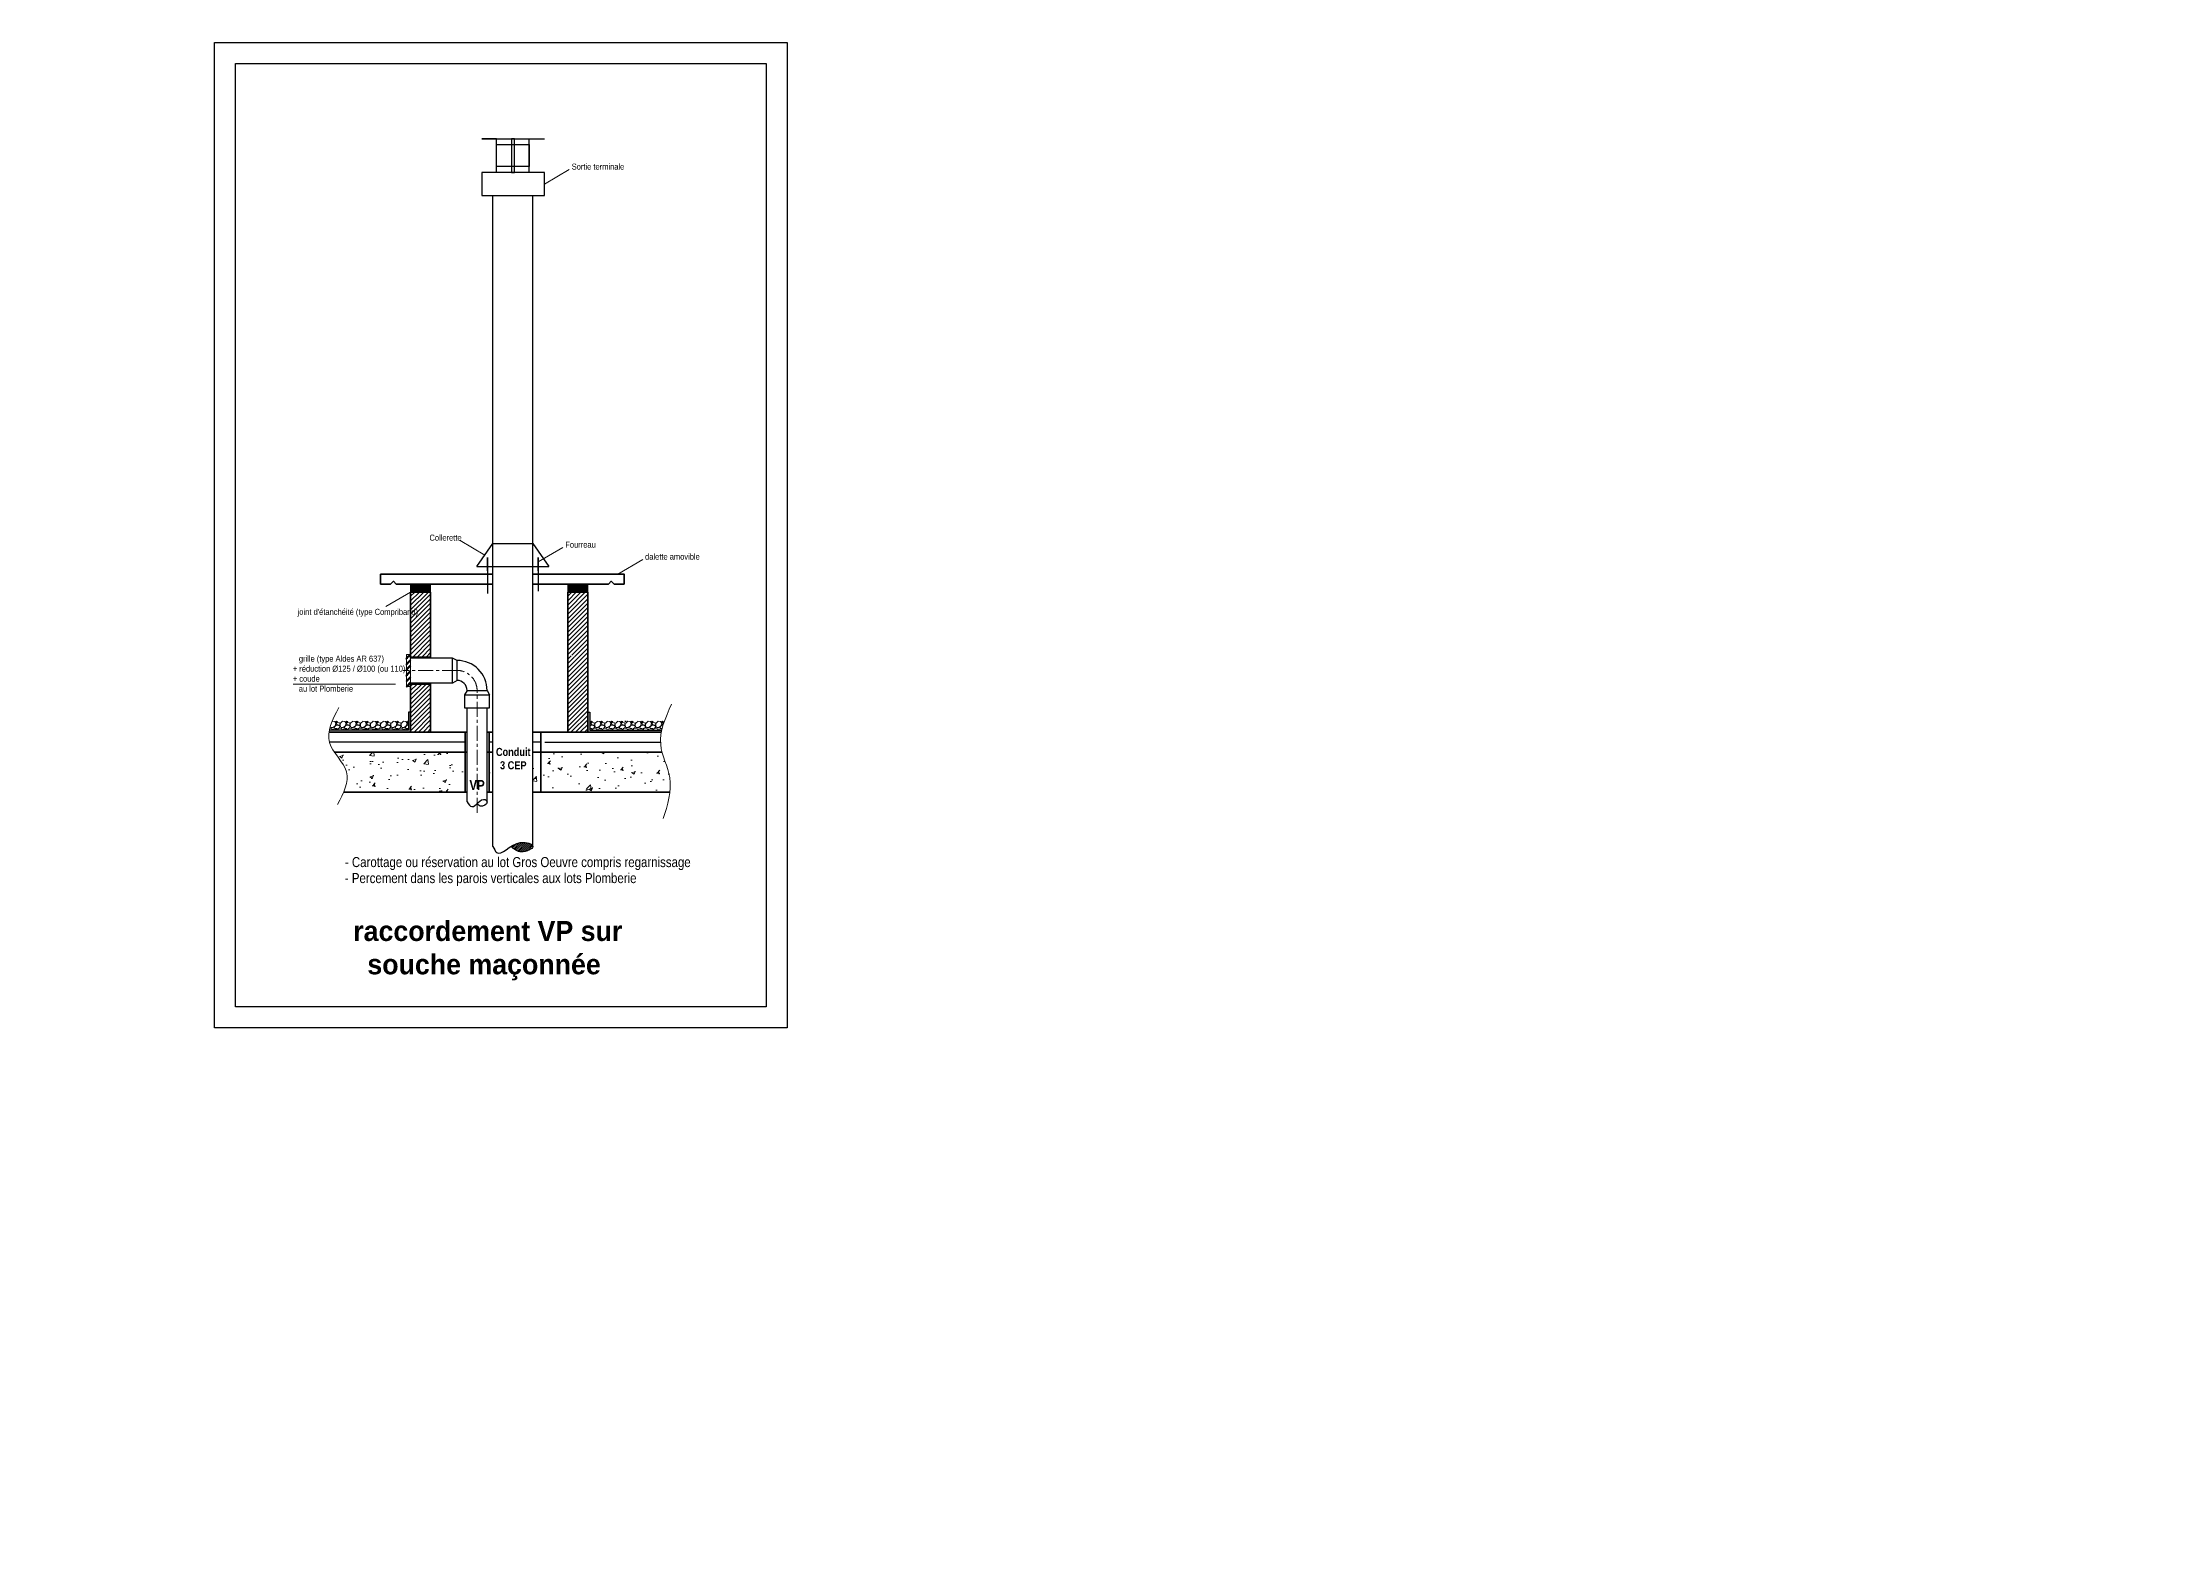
# Model space of a CAD drawing. Header units: millimetres. Extents: x 449410 to 506007, y -379864 to -318775.
# Drawn here: x 495378 to 506007, y -330848 to -323294 of the extents above; entities that cross this region are included whole.
import ezdxf
from ezdxf import colors
from ezdxf.entities.mleader import LeaderData, LeaderLine
from ezdxf.enums import TextEntityAlignment as Align
from ezdxf.math import Vec2, Vec3

# ---------------------------------------------------------------- set-up
doc = ezdxf.new("R2010")
doc.units = ezdxf.units.MM
doc.linetypes.add('AXES_D7', pattern=[4, 2.5, -0.5, 0.5, -0.5])
doc.layers.add('_GAZELEC-RESERVATION', color=1, linetype='Continuous', lineweight=18)
doc.layers.add('prlm-MOD-PB', color=123, linetype='Continuous')
doc.styles.add('ARIAL_NARROW', font='ARIALN.TTF', dxfattribs={"height": 15})
doc.styles.add('prlm-COMIC', font='comic.ttf', dxfattribs={"height": 20})
doc.styles.get("Standard").update_dxf_attribs({"font": 'arial.ttf'})
doc.linetypes.add('ISOLATION', pattern='A,0.00254,-2.54,[134,ltypeshp.shx,S=2.54,R=0,X=-2.54,Y=0],-5.08,[134,ltypeshp.shx,S=2.54,R=180,X=2.54,Y=0],-2.54', length=10.16254)

# ---------------------------------------------------------------- blocks, each defined once
blk = doc.blocks.new('A$C4AA626CF')
at = {"layer": 'prlm-MOD-PB'}
for points in [[(-45.1, 217.8), (-35.1, 217.8), (-35.1, 221.8), (-45.1, 221.8)], [(33.5, 217.8), (43.5, 217.8), (43.5, 221.8), (33.5, 221.8)]]:
    blk.add_hatch(color=0, dxfattribs=at).paths.add_polyline_path(points)
at = {"layer": 'prlm-MOD-PB', "lineweight": 13}
h = blk.add_hatch(dxfattribs=at)
h.set_pattern_fill('ANSI31', color=0, scale=0.5, style=0)
h.set_pattern_definition([(45, (-344.5665, 738.1797), (-1.122532, 1.122532), [])])
h.paths.add_polyline_path([(-45.1, 186.6), (-45.1, 186.6), (-45.1, 185.3), (-35.1, 185.3), (-35.1, 217.8), (-45.1, 217.8)])
h.paths.add_polyline_path([(-45.1, 147.8), (-35.1, 147.8), (-35.1, 171.8), (-45.1, 171.8), (-45.1, 170.6), (-45.1, 170.6)])
h.paths.add_polyline_path([(43.5, 186.5), (38.4, 186.2), (37.3, 184.5), (36.3, 186.2), (33.5, 186.5), (33.5, 148), (43.5, 148)])
h.paths.add_polyline_path([(43.5, 218), (33.5, 218), (33.5, 186.1), (36.3, 185.8), (37.3, 184.5), (38.4, 186.2), (43.5, 186.5)])
at = {"layer": 'prlm-MOD-PB'}
h = blk.add_hatch(color=0, dxfattribs=at)
edge = h.paths.add_edge_path()
edge.add_spline(control_points=[(80.3, 147.8), (80.3, 147.8), (80.4, 148.5), (80.5, 148.8)], knot_values=[13.340226, 13.340226, 13.340226, 13.340226, 14.376006, 14.376006, 14.376006, 14.376006], degree=3, periodic=0)
edge.add_line((80.5, 148.8), (44.5, 148.8))
edge.add_line((44.5, 148.8), (44.5, 157.8))
edge.add_line((44.5, 157.8), (43.5, 157.8))
edge.add_line((43.5, 157.8), (43.5, 147.8))
edge.add_line((43.5, 147.8), (80.3, 147.8))
edge = h.paths.add_edge_path()
edge.add_spline(control_points=[(-85.8, 148.8), (-85.8, 148.5), (-85.9, 148.1), (-86, 147.8)], knot_values=[11.371704, 11.371704, 11.371704, 11.371704, 12.418282, 12.418282, 12.418282, 12.418282], degree=3, periodic=0)
edge.add_line((-86, 147.8), (-45.1, 147.8))
edge.add_line((-45.1, 147.8), (-45.1, 157.8))
edge.add_line((-45.1, 157.8), (-46.1, 157.8))
edge.add_line((-46.1, 157.8), (-46.1, 148.8))
edge.add_line((-46.1, 148.8), (-85.8, 148.8))
at = {"layer": 'prlm-MOD-PB', "lineweight": 13}
h = blk.add_hatch(dxfattribs=at)
h.set_pattern_fill('AR-CONC', color=0, scale=0.1, style=0)
h.set_pattern_definition([(50, (-344.566, 738.18), (18.21847, -1.5939), [1.905, -20.955]), (355, (-344.566, 738.18), (-3.5243, 19.10566), [1.524, -16.764]), (100.451, (-343.048, 738.047), (14.69425, 17.51167), [1.619, -17.809]), (46.1842, (-344.566, 743.26), (27.1079, -4.2042), [2.8575, -31.4325]), (96.6356, (-342.308, 742.91), (23.7404, 24.7426), [2.4285, -26.7135]), (351.184, (-344.566, 743.26), (23.7405, 24.7425), [2.286, -25.146]), (21, (-342.026, 741.99), (15.1615, -10.22655), [1.905, -20.955]), (326, (-342.026, 741.99), (6.1802, 18.4188), [1.524, -16.764]), (71.4514, (-340.763, 741.138), (21.34165, 8.1923), [1.619, -17.809]), (37.5, (-344.5665, 738.18), (0.30886, 8.455504), [0, -16.5608, 0, -17.018, 0, -16.8275]), (7.5, (-344.5665, 738.18), (6.68197, 10.01806), [0, -9.7028, 0, -16.1798, 0, -6.4135]), (327.5, (-350.231, 738.18), (13.55906, -0.572874), [0, -6.35, 0, -19.812, 0, -26.289]), (317.5, (-352.771, 738.18), (14.81292, 2.54265), [0, -8.255, 0, -13.1572, 0, -18.669])])
edge = h.paths.add_edge_path()
edge.add_spline(control_points=[(-83.3, 137.8), (-81, 134.5), (-75.5, 128.4), (-77.2, 121.3), (-78.7, 117.8)], knot_values=[23.53148, 23.53148, 23.53148, 23.53148, 34.975654, 45.642857, 45.642857, 45.642857, 45.642857], degree=3, periodic=0)
edge.add_line((-78.7, 117.8), (-17.9, 117.8))
edge.add_line((-17.9, 117.8), (-17.9, 137.8))
edge.add_line((-17.9, 137.8), (-83.3, 137.8))
edge = h.paths.add_edge_path()
edge.add_spline(control_points=[(84.4, 117.8), (84.7, 120.2), (84.8, 126.9), (81.7, 133.6), (80.6, 137.8)], knot_values=[24.753741, 24.753741, 24.753741, 24.753741, 32.121761, 45.328113, 45.328113, 45.328113, 45.328113], degree=3, periodic=0)
edge.add_line((80.6, 137.8), (19.9, 137.8))
edge.add_line((19.9, 137.8), (19.9, 117.8))
edge.add_line((19.9, 117.8), (84.4, 117.8))
h.paths.add_polyline_path([(16, 137.8), (16, 117.8), (19.9, 117.8), (19.9, 137.8)])
h.paths.add_polyline_path([(-4, 117.8), (-4, 137.8), (-5.9, 137.8), (-5.9, 117.8)])
at = {"layer": 'prlm-MOD-PB', "ltscale": 0.01}
h = blk.add_hatch(dxfattribs=at)
h.set_pattern_fill('ANSI31', color=0, scale=5.6, style=0)
h.set_pattern_definition([(45, (-277.81906, 133.5033), (-0.4949747, 0.4949747), [])])
edge = h.paths.add_edge_path()
edge.add_spline(control_points=[(5.1, 90.6), (6.5, 91.5), (10.6, 93.5), (19.3, 91), (9.7, 86.4), (6.6, 89.3), (5.1, 90.6)], knot_values=[124.614562, 124.614562, 124.614562, 124.614562, 163.262561, 229.002539, 292.21435, 351.438584, 351.438584, 351.438584, 351.438584], degree=3, periodic=0)
at = {"layer": 'prlm-MOD-PB', "color": 0, "lineweight": 13}
for p, q in [((34.2, 429), (21.8, 421.8)), ((-20.4, 243.5), (-8, 236.3)), ((31, 240), (18.6, 232.9)), ((70.9, 234), (58.5, 226.8)), ((-57.5, 210.6), (-45.1, 217.8)), ((-85.4, 149.8), (-84.6, 149.5)), ((-85.3, 150.6), (-85.1, 150.1)), ((-85, 150.1), (-83.9, 150)), ((-84.7, 149.6), (-84.4, 148.9)), ((-84.1, 153.3), (-84.4, 153)), ((-84.4, 148.8), (-84.4, 148.8)), ((-83, 153.1), (-84.2, 153.2)), ((-83.2, 149.4), (-84.1, 149.3)), ((-84, 148.9), (-83.9, 149.3)), ((-83.9, 148.8), (-84, 148.9)), ((-83.9, 150.1), (-82.8, 150.9)), ((-83.4, 150.2), (-82.4, 151.2)), ((-83, 149.6), (-83.4, 150.2)), ((-81.9, 149.5), (-83.2, 149.6)), ((-81.9, 149.5), (-83.2, 149.6)), ((-82.5, 152.2), (-83, 153.1)), ((-82.9, 150.9), (-82.5, 152.2)), ((-81.9, 149.2), (-82.9, 149.4)), ((-82.5, 153), (-82.3, 152.5)), ((-82.1, 153.2), (-82.4, 153.1)), ((-82.4, 151.2), (-81.1, 151.2)), ((-82.3, 152.5), (-81.6, 153)), ((-81.8, 152.6), (-82.3, 152)), ((-82.3, 152), (-81.9, 151.4)), ((-81.6, 153), (-82.2, 153.2)), ((-82.1, 151.5), (-80.8, 151.3)), ((-80.9, 152.4), (-81.9, 152.6)), ((-81.8, 148.9), (-81.9, 149.2)), ((-81.9, 148.9), (-81.9, 148.8)), ((-81.6, 148.9), (-81.5, 148.8)), ((-80.5, 150.1), (-81.5, 149.6)), ((-81.5, 148.8), (-81.2, 149.6)), ((-81.3, 149.6), (-80.5, 149.8)), ((-81.2, 151.2), (-80.5, 150.8)), ((-80.4, 152), (-80.8, 152.4)), ((-80.7, 151.2), (-80.5, 151.6)), ((-80.5, 150.7), (-80.7, 150)), ((-80.4, 152.1), (-80.4, 151.1)), ((-80.4, 151.7), (-80.4, 152)), ((-80.4, 151), (-80, 150.1)), ((-80.4, 149.8), (-79.5, 149.5)), ((-79.1, 153.3), (-80.1, 152.3)), ((-79.9, 150.1), (-78.8, 150)), ((-79.6, 149.6), (-79.3, 148.9)), ((-79.3, 148.8), (-79.3, 148.8)), ((-77.9, 153.1), (-79.2, 153.2)), ((-78.1, 149.4), (-79, 149.3)), ((-78.9, 150.1), (-77.7, 150.9)), ((-78.9, 148.9), (-78.8, 149.3)), ((-78.8, 148.8), (-78.9, 148.9)), ((-78.3, 150.2), (-77.4, 151.2)), ((-77.9, 149.6), (-78.3, 150.2)), ((-76.8, 149.5), (-78.1, 149.6)), ((-76.8, 149.5), (-78.1, 149.6)), ((-77.4, 152.2), (-78, 153.1)), ((-77.8, 150.9), (-77.4, 152.2)), ((-76.8, 149.2), (-77.8, 149.4)), ((-77.5, 153), (-77.3, 152.5)), ((-77.4, 151.2), (-76, 151.2)), ((-77, 153.2), (-77.3, 153.1)), ((-76.7, 152.6), (-77.3, 152)), ((-77.3, 152), (-76.9, 151.4)), ((-77.2, 152.5), (-76.5, 153)), ((-76.5, 153), (-77.1, 153.2)), ((-77, 151.5), (-75.7, 151.3)), ((-76.8, 148.9), (-76.9, 148.8)), ((-75.8, 152.4), (-76.8, 152.6)), ((-76.8, 148.9), (-76.8, 149.2)), ((-76.5, 148.8), (-76.2, 149.6)), ((-76.5, 148.9), (-76.4, 148.8)), ((-75.4, 150.1), (-76.4, 149.6)), ((-76.2, 149.6), (-75.4, 149.8)), ((-76.1, 151.2), (-75.4, 150.8)), ((-75.3, 152), (-75.7, 152.4)), ((-75.6, 151.2), (-75.4, 151.6)), ((-75.4, 150.7), (-75.6, 150)), ((-75.3, 152.1), (-75.3, 151.1)), ((-75.3, 151.7), (-75.3, 152)), ((-75.3, 151), (-74.9, 150.1)), ((-75.3, 149.8), (-74.5, 149.5)), ((-74, 153.3), (-75.1, 152.3)), ((-74.8, 150.1), (-73.8, 150)), ((-74.5, 149.6), (-74.2, 148.9)), ((-74.3, 148.8), (-74.2, 148.8)), ((-72.9, 153.1), (-74.1, 153.2)), ((-73, 149.4), (-74, 149.3)), ((-73.9, 148.9), (-73.7, 149.3)), ((-73.8, 150.1), (-72.7, 150.9)), ((-73.8, 148.8), (-73.8, 148.9)), ((-73.2, 150.2), (-72.3, 151.2)), ((-72.8, 149.6), (-73.2, 150.2)), ((-71.7, 149.5), (-73, 149.6)), ((-71.7, 149.5), (-73, 149.6)), ((-72.3, 152.2), (-72.9, 153.1)), ((-72.7, 150.9), (-72.3, 152.2)), ((-71.7, 149.2), (-72.7, 149.4)), ((-72.4, 153), (-72.2, 152.5)), ((-71.9, 153.2), (-72.3, 153.1)), ((-72.3, 151.2), (-71, 151.2)), ((-72.2, 152.5), (-71.4, 153)), ((-71.7, 152.6), (-72.2, 152)), ((-72.2, 152), (-71.8, 151.4)), ((-71.4, 153), (-72, 153.2)), ((-71.9, 151.5), (-70.6, 151.3)), ((-70.7, 152.4), (-71.8, 152.6)), ((-71.7, 148.9), (-71.8, 148.8)), ((-71.7, 148.9), (-71.7, 149.2)), ((-70.3, 150.1), (-71.4, 149.6)), ((-71.4, 148.8), (-71.1, 149.6)), ((-71.4, 148.9), (-71.4, 148.8)), ((-71.2, 149.6), (-70.3, 149.8)), ((-71, 151.2), (-70.3, 150.8)), ((-70.2, 152), (-70.6, 152.4)), ((-70.6, 151.2), (-70.3, 151.6)), ((-70.3, 150.7), (-70.5, 150)), ((-70.2, 152.1), (-70.2, 151.1)), ((-70.2, 151.7), (-70.2, 152)), ((-70.2, 151), (-69.8, 150.1)), ((-70.2, 149.8), (-69.4, 149.5)), ((-68.9, 153.3), (-70, 152.3)), ((-69.8, 150.1), (-68.7, 150)), ((-69.4, 149.6), (-69.1, 148.9)), ((-69.2, 148.8), (-69.2, 148.8)), ((-67.8, 153.1), (-69, 153.2)), ((-67.9, 149.4), (-68.9, 149.3)), ((-68.8, 148.9), (-68.6, 149.3)), ((-68.7, 148.8), (-68.8, 148.9)), ((-68.7, 150.1), (-67.6, 150.9)), ((-68.1, 150.2), (-67.2, 151.2)), ((-67.8, 149.6), (-68.1, 150.2)), ((-66.7, 149.5), (-67.9, 149.6)), ((-66.7, 149.5), (-67.9, 149.6)), ((-67.3, 152.2), (-67.8, 153.1)), ((-67.6, 150.9), (-67.2, 152.2)), ((-66.6, 149.2), (-67.6, 149.4)), ((-67.3, 153), (-67.1, 152.5)), ((-66.8, 153.2), (-67.2, 153.1)), ((-67.2, 151.2), (-65.9, 151.2)), ((-67.1, 152.5), (-66.3, 153)), ((-66.6, 152.6), (-67.1, 152)), ((-67.1, 152), (-66.7, 151.4)), ((-66.3, 153), (-66.9, 153.2)), ((-66.8, 151.5), (-65.6, 151.3)), ((-65.7, 152.4), (-66.7, 152.6)), ((-66.6, 148.9), (-66.7, 148.8)), ((-66.6, 148.9), (-66.6, 149.2)), ((-65.2, 150.1), (-66.3, 149.6)), ((-66.3, 148.8), (-66, 149.6)), ((-66.3, 148.9), (-66.3, 148.8)), ((-66.1, 149.6), (-65.3, 149.8)), ((-65.9, 151.2), (-65.3, 150.8)), ((-65.1, 152), (-65.5, 152.4)), ((-65.5, 151.2), (-65.2, 151.6)), ((-65.2, 150.7), (-65.4, 150)), ((-65.1, 152.1), (-65.2, 151.1)), ((-65.2, 151.7), (-65.2, 152)), ((-65.2, 151), (-64.8, 150.1)), ((-65.1, 149.8), (-64.3, 149.5)), ((-63.8, 153.3), (-64.9, 152.3)), ((-64.7, 150.1), (-63.6, 150)), ((-64.4, 149.6), (-64, 148.9)), ((-64.1, 148.8), (-64.1, 148.8)), ((-62.7, 153.1), (-63.9, 153.2)), ((-62.8, 149.4), (-63.8, 149.3)), ((-63.7, 148.9), (-63.6, 149.3)), ((-63.6, 148.8), (-63.7, 148.9)), ((-63.6, 150.1), (-62.5, 150.9)), ((-63, 150.2), (-62.1, 151.2)), ((-62.7, 149.6), (-63, 150.2)), ((-61.6, 149.5), (-62.9, 149.6)), ((-61.6, 149.5), (-62.9, 149.6)), ((-62.2, 152.2), (-62.7, 153.1)), ((-62.6, 150.9), (-62.2, 152.2)), ((-61.6, 149.2), (-62.6, 149.4)), ((-62.2, 153), (-62, 152.5)), ((-61.8, 153.2), (-62.1, 153.1)), ((-62.1, 151.2), (-60.8, 151.2)), ((-62, 152.5), (-61.2, 153)), ((-61.5, 152.6), (-62, 152)), ((-62, 152), (-61.6, 151.4)), ((-61.3, 153), (-61.9, 153.2)), ((-61.8, 151.5), (-60.5, 151.3)), ((-60.6, 152.4), (-61.6, 152.6)), ((-61.5, 148.9), (-61.6, 149.2)), ((-61.5, 148.9), (-61.6, 148.8)), ((-61.3, 148.9), (-61.2, 148.8)), ((-60.1, 150.1), (-61.2, 149.6)), ((-61.2, 148.8), (-60.9, 149.6)), ((-61, 149.6), (-60.2, 149.8)), ((-60.8, 151.2), (-60.2, 150.8)), ((-60, 152), (-60.4, 152.4)), ((-60.4, 151.2), (-60.1, 151.6)), ((-60.1, 150.7), (-60.3, 150)), ((-60, 152.1), (-60.1, 151.1)), ((-60.1, 151.7), (-60.1, 152)), ((-60.1, 151), (-59.7, 150.1)), ((-60, 149.8), (-59.2, 149.5)), ((-58.7, 153.3), (-59.8, 152.3)), ((-59.6, 150.1), (-58.5, 150)), ((-59.3, 149.6), (-59, 148.9)), ((-59, 148.8), (-59, 148.8)), ((-57.6, 153.1), (-58.8, 153.2)), ((-57.8, 149.4), (-58.7, 149.3)), ((-58.6, 148.9), (-58.5, 149.3)), ((-58.5, 148.8), (-58.6, 148.9)), ((-58.5, 150.1), (-57.4, 150.9)), ((-58, 150.2), (-57, 151.2)), ((-57.6, 149.6), (-58, 150.2)), ((-56.5, 149.5), (-57.8, 149.6)), ((-56.5, 149.5), (-57.8, 149.6)), ((-57.1, 152.2), (-57.6, 153.1)), ((-57.5, 150.9), (-57.1, 152.2)), ((-56.5, 149.2), (-57.5, 149.4)), ((-57.1, 153), (-56.9, 152.5)), ((-56.7, 153.2), (-57, 153.1)), ((-57, 151.2), (-55.7, 151.2)), ((-56.9, 152.5), (-56.2, 153)), ((-56.4, 152.6), (-56.9, 152)), ((-56.9, 152), (-56.5, 151.4)), ((-56.2, 153), (-56.8, 153.2)), ((-56.7, 151.5), (-55.4, 151.3)), ((-55.5, 152.4), (-56.5, 152.6)), ((-56.4, 148.9), (-56.5, 149.2)), ((-56.5, 148.9), (-56.5, 148.8)), ((-56.2, 148.9), (-56.1, 148.8)), ((-55, 150.1), (-56.1, 149.6)), ((-56.1, 148.8), (-55.8, 149.6)), ((-55.9, 149.6), (-55.1, 149.8)), ((-55.8, 151.2), (-55.1, 150.8)), ((-55, 152), (-55.4, 152.4)), ((-55.3, 151.2), (-55.1, 151.6)), ((-55.1, 150.7), (-55.3, 150)), ((-55, 152.1), (-55, 151.1)), ((-55, 151.7), (-55, 152)), ((-55, 151), (-54.6, 150.1)), ((-55, 149.8), (-54.1, 149.5)), ((-53.7, 153.3), (-54.7, 152.3)), ((-54.5, 150.1), (-53.4, 150)), ((-54.2, 149.6), (-53.9, 148.9)), ((-53.9, 148.8), (-53.9, 148.8)), ((-52.5, 153.1), (-53.8, 153.2)), ((-52.7, 149.4), (-53.6, 149.3)), ((-53.5, 150.1), (-52.3, 150.9)), ((-53.5, 148.9), (-53.4, 149.3)), ((-53.4, 148.8), (-53.5, 148.9)), ((-52.9, 150.2), (-52, 151.2)), ((-52.5, 149.6), (-52.9, 150.2)), ((-51.4, 149.5), (-52.7, 149.6)), ((-51.4, 149.5), (-52.7, 149.6)), ((-52, 152.2), (-52.6, 153.1)), ((-52.4, 150.9), (-52, 152.2)), ((-51.4, 149.2), (-52.4, 149.4)), ((-52.1, 153), (-51.9, 152.5)), ((-52, 151.2), (-50.6, 151.2)), ((-51.6, 153.2), (-51.9, 153.1)), ((-51.3, 152.6), (-51.9, 152)), ((-51.9, 152), (-51.5, 151.4)), ((-51.8, 152.5), (-51.1, 153)), ((-51.1, 153), (-51.7, 153.2)), ((-51.6, 151.5), (-50.3, 151.3)), ((-51.4, 148.9), (-51.5, 148.8)), ((-50.4, 152.4), (-51.4, 152.6)), ((-51.4, 148.9), (-51.4, 149.2)), ((-51.1, 148.8), (-50.8, 149.6)), ((-51.1, 148.9), (-51, 148.8)), ((-50, 150.1), (-51, 149.6)), ((-50.8, 149.6), (-50, 149.8)), ((-50.7, 151.2), (-50, 150.8)), ((-49.9, 152), (-50.3, 152.4)), ((-50.2, 151.2), (-50, 151.6)), ((-50, 150.7), (-50.2, 150)), ((-49.9, 152.1), (-49.9, 151.1)), ((-49.9, 151.7), (-49.9, 152)), ((-49.9, 151), (-49.5, 150.1)), ((-49.9, 149.8), (-49.1, 149.5)), ((-48.6, 153.3), (-49.7, 152.3)), ((-49.4, 150.1), (-48.4, 150)), ((-49.1, 149.6), (-48.8, 148.9)), ((-48.9, 148.8), (-48.8, 148.8)), ((-47.5, 153.1), (-48.7, 153.2)), ((-47.6, 149.4), (-48.6, 149.3)), ((-48.5, 148.9), (-48.3, 149.3)), ((-48.4, 150.1), (-47.3, 150.9)), ((-48.4, 148.8), (-48.4, 148.9)), ((-47.8, 150.2), (-46.9, 151.2)), ((-47.4, 149.6), (-47.8, 150.2)), ((-46.3, 149.5), (-47.6, 149.6)), ((-46.3, 149.5), (-47.6, 149.6)), ((-46.9, 152.2), (-47.5, 153.1)), ((-47.3, 150.9), (-46.9, 152.2)), ((-46.3, 149.2), (-47.3, 149.4)), ((-47, 153), (-46.8, 152.5)), ((-46.5, 153.2), (-46.9, 153.1)), ((-46.9, 151.2), (-46.1, 151.2)), ((-46.8, 152.5), (-46.1, 152.9)), ((-46.3, 152.6), (-46.8, 152)), ((-46.8, 152), (-46.4, 151.4)), ((-46.1, 153), (-46.6, 153.2)), ((-46.5, 151.5), (-46.1, 151.4)), ((-46.1, 152.5), (-46.4, 152.6)), ((-46.3, 148.9), (-46.4, 148.8)), ((-46.3, 148.9), (-46.3, 149.2)), ((44.8, 152.2), (44.5, 152.7)), ((44.5, 151.1), (44.9, 152.2)), ((44.5, 150.7), (44.9, 151.2)), ((44.5, 150.9), (44.5, 150.9)), ((45.4, 149.5), (44.5, 149.5)), ((45.4, 149.5), (44.5, 149.5)), ((45.4, 149.2), (44.5, 149.4)), ((44.8, 153), (45, 152.5)), ((45.3, 153.2), (44.9, 153.1)), ((44.9, 151.2), (46.2, 151.2)), ((45, 152.5), (45.8, 153)), ((45.5, 152.6), (45, 152)), ((45, 152), (45.4, 151.4)), ((45.7, 153), (45.1, 153.2)), ((45.2, 151.5), (46.5, 151.3)), ((46.4, 152.4), (45.4, 152.6)), ((45.5, 148.9), (45.4, 149.2)), ((45.4, 148.8), (45.4, 148.8)), ((45.7, 148.9), (45.8, 148.8)), ((46.9, 150.1), (45.8, 149.6)), ((45.8, 148.8), (46.1, 149.5)), ((46, 149.6), (46.8, 149.8)), ((46.2, 151.2), (46.8, 150.7)), ((46.9, 152), (46.5, 152.4)), ((46.6, 151.2), (46.8, 151.6)), ((46.9, 150.7), (46.7, 150)), ((47, 152.2), (46.9, 151.1)), ((46.9, 151.7), (46.9, 152)), ((46.9, 151.1), (47.3, 150.1)), ((47, 149.8), (47.8, 149.5)), ((48.3, 153.3), (47.2, 152.3)), ((47.4, 150.1), (48.5, 150)), ((47.7, 149.5), (48, 148.9)), ((49.4, 153.1), (48.2, 153.2)), ((49.2, 149.4), (48.3, 149.3)), ((48.4, 148.9), (48.5, 149.3)), ((48.5, 148.8), (48.4, 148.9)), ((48.5, 150.1), (49.6, 150.9)), ((49, 150.2), (50, 151.2)), ((49.4, 149.6), (49, 150.2)), ((50.5, 149.5), (49.2, 149.6)), ((50.5, 149.5), (49.2, 149.6)), ((49.9, 152.2), (49.4, 153.1)), ((49.5, 150.9), (49.9, 152.2)), ((50.5, 149.2), (49.5, 149.4)), ((49.9, 153), (50.1, 152.5)), ((50.3, 153.2), (50, 153.1)), ((50, 151.2), (51.3, 151.2)), ((50.1, 152.5), (50.8, 153)), ((50.6, 152.6), (50.1, 152)), ((50.1, 152), (50.5, 151.4)), ((50.8, 153), (50.2, 153.2)), ((50.3, 151.5), (51.6, 151.3)), ((51.5, 152.4), (50.5, 152.6)), ((50.6, 148.9), (50.5, 149.2)), ((50.5, 148.8), (50.5, 148.8)), ((50.8, 148.8), (51.2, 149.5)), ((50.8, 148.9), (50.9, 148.8)), ((52, 150.1), (50.9, 149.6)), ((51.1, 149.6), (51.9, 149.8)), ((51.3, 151.2), (51.9, 150.7)), ((52, 152), (51.6, 152.4)), ((51.7, 151.2), (51.9, 151.6)), ((51.9, 150.7), (51.7, 150)), ((52, 152.2), (52, 151.1)), ((52, 151.7), (52, 152)), ((52, 151.1), (52.4, 150.1)), ((52, 149.8), (52.8, 149.5)), ((53.3, 153.3), (52.3, 152.3)), ((52.5, 150.1), (53.6, 150)), ((52.8, 149.5), (53.1, 148.9)), ((54.5, 153.1), (53.2, 153.2)), ((54.3, 149.4), (53.4, 149.3)), ((53.5, 150.1), (54.7, 150.9)), ((53.5, 148.9), (53.6, 149.3)), ((53.6, 148.8), (53.5, 148.9)), ((54.1, 150.2), (55, 151.2)), ((54.5, 149.6), (54.1, 150.2)), ((55.6, 149.5), (54.3, 149.6)), ((55.6, 149.5), (54.3, 149.6)), ((55, 152.2), (54.4, 153.1)), ((54.6, 150.9), (55, 152.2)), ((55.6, 149.2), (54.6, 149.4)), ((54.9, 153), (55.1, 152.5)), ((55, 151.2), (56.4, 151.2)), ((55.4, 153.2), (55.1, 153.1)), ((55.7, 152.6), (55.1, 152)), ((55.1, 152), (55.6, 151.4)), ((55.2, 152.5), (55.9, 153)), ((55.9, 153), (55.3, 153.2)), ((55.4, 151.5), (56.7, 151.3)), ((55.6, 148.8), (55.5, 148.8)), ((56.6, 152.4), (55.6, 152.6)), ((55.6, 148.9), (55.6, 149.2)), ((55.9, 148.8), (56.2, 149.5)), ((55.9, 148.9), (56, 148.8)), ((57.1, 150.1), (56, 149.6)), ((56.2, 149.6), (57, 149.8)), ((56.3, 151.2), (57, 150.7)), ((57.1, 152), (56.7, 152.4)), ((56.8, 151.2), (57, 151.6)), ((57, 150.7), (56.8, 150)), ((57.1, 152.2), (57.1, 151.1)), ((57.1, 151.7), (57.1, 152)), ((57.1, 151.1), (57.5, 150.1)), ((57.1, 149.8), (57.9, 149.5)), ((58.4, 153.3), (57.4, 152.3)), ((57.6, 150.1), (58.6, 150)), ((57.9, 149.5), (58.2, 148.9)), ((59.5, 153.1), (58.3, 153.2)), ((59.4, 149.4), (58.4, 149.3)), ((58.5, 148.9), (58.7, 149.3)), ((58.6, 150.1), (59.7, 150.9)), ((58.6, 148.8), (58.6, 148.9)), ((59.2, 150.2), (60.1, 151.2)), ((59.6, 149.6), (59.2, 150.2)), ((60.7, 149.5), (59.4, 149.6)), ((60.7, 149.5), (59.4, 149.6)), ((60.1, 152.2), (59.5, 153.1)), ((59.7, 150.9), (60.1, 152.2)), ((60.7, 149.2), (59.7, 149.4)), ((60, 153), (60.2, 152.5)), ((60.5, 153.2), (60.1, 153.1)), ((60.1, 151.2), (61.4, 151.2)), ((60.2, 152.5), (61, 153)), ((60.7, 152.6), (60.2, 152)), ((60.2, 152), (60.6, 151.4)), ((61, 153), (60.4, 153.2)), ((60.5, 151.5), (61.8, 151.3)), ((61.7, 152.4), (60.6, 152.6)), ((60.7, 148.8), (60.6, 148.8)), ((60.7, 148.9), (60.7, 149.2)), ((61, 148.8), (61.3, 149.5)), ((61, 148.9), (61, 148.8)), ((62.1, 150.1), (61.1, 149.6)), ((61.2, 149.6), (62.1, 149.8)), ((61.4, 151.2), (62.1, 150.7)), ((62.2, 152), (61.8, 152.4)), ((61.8, 151.2), (62.1, 151.6)), ((62.1, 150.7), (61.9, 150)), ((62.1, 151.1), (62.5, 150.1)), ((62.2, 152.2), (62.2, 151.1)), ((62.2, 151.7), (62.2, 152)), ((62.2, 149.8), (63, 149.5)), ((63.5, 153.3), (62.5, 152.3)), ((62.6, 150.1), (63.7, 150)), ((63, 149.5), (63.3, 148.9)), ((64.6, 153.1), (63.4, 153.2)), ((64.5, 149.4), (63.5, 149.3)), ((63.6, 148.9), (63.8, 149.3)), ((63.7, 148.8), (63.6, 148.9)), ((63.7, 150.1), (64.8, 150.9)), ((64.3, 150.2), (65.2, 151.2)), ((64.6, 149.6), (64.3, 150.2)), ((65.7, 149.5), (64.5, 149.6)), ((65.7, 149.5), (64.5, 149.6)), ((65.2, 152.2), (64.6, 153.1)), ((65.8, 149.2), (64.7, 149.4)), ((64.8, 150.9), (65.2, 152.2)), ((65.1, 153), (65.3, 152.5)), ((65.6, 153.2), (65.2, 153.1)), ((65.2, 151.2), (66.5, 151.2)), ((65.3, 152.5), (66.1, 153)), ((65.8, 152.6), (65.3, 152)), ((65.3, 152), (65.7, 151.4)), ((66.1, 153), (65.5, 153.2)), ((65.6, 151.5), (66.8, 151.3)), ((66.7, 152.4), (65.7, 152.6)), ((65.8, 148.8), (65.7, 148.8)), ((65.8, 148.9), (65.8, 149.2)), ((67.2, 150.1), (66.1, 149.6)), ((66.1, 148.8), (66.4, 149.5)), ((66.1, 148.9), (66.1, 148.8)), ((66.3, 149.6), (67.1, 149.8)), ((66.5, 151.2), (67.2, 150.7)), ((67.3, 152), (66.9, 152.4)), ((66.9, 151.2), (67.2, 151.6)), ((67.2, 150.7), (67, 150)), ((67.3, 152.2), (67.2, 151.1)), ((67.2, 151.7), (67.2, 152)), ((67.2, 151.1), (67.6, 150.1)), ((67.3, 149.8), (68.1, 149.5)), ((68.6, 153.3), (67.5, 152.3)), ((67.7, 150.1), (68.8, 150)), ((68.1, 149.5), (68.4, 148.9)), ((69.7, 153.1), (68.5, 153.2)), ((69.6, 149.4), (68.6, 149.3)), ((68.7, 148.9), (68.8, 149.3)), ((68.8, 148.8), (68.7, 148.9)), ((68.8, 150.1), (69.9, 150.9)), ((69.4, 150.2), (70.3, 151.2)), ((69.7, 149.6), (69.4, 150.2)), ((70.8, 149.5), (69.6, 149.6)), ((70.8, 149.5), (69.6, 149.6)), ((70.2, 152.2), (69.7, 153.1)), ((69.8, 150.9), (70.3, 152.2)), ((70.8, 149.2), (69.8, 149.4)), ((70.2, 153), (70.4, 152.5)), ((70.7, 153.2), (70.3, 153.1)), ((70.3, 151.2), (71.6, 151.2)), ((70.4, 152.5), (71.2, 153)), ((70.9, 152.6), (70.4, 152)), ((70.4, 152), (70.8, 151.4)), ((71.1, 153), (70.5, 153.2)), ((70.7, 151.5), (71.9, 151.3)), ((71.8, 152.4), (70.8, 152.6)), ((70.9, 148.9), (70.8, 149.2)), ((70.8, 148.8), (70.8, 148.8)), ((71.1, 148.9), (71.2, 148.8)), ((72.3, 150.1), (71.2, 149.6)), ((71.2, 148.8), (71.5, 149.5)), ((71.4, 149.6), (72.2, 149.8)), ((71.6, 151.2), (72.2, 150.7)), ((72.3, 152), (71.9, 152.4)), ((72, 151.2), (72.2, 151.6)), ((72.3, 150.7), (72.1, 150)), ((72.4, 152.2), (72.3, 151.1)), ((72.3, 151.7), (72.3, 152)), ((72.3, 151.1), (72.7, 150.1)), ((72.4, 149.8), (73.2, 149.5)), ((73.7, 153.3), (72.6, 152.3)), ((72.8, 150.1), (73.9, 150)), ((73.1, 149.5), (73.4, 148.9)), ((74.8, 153.1), (73.6, 153.2)), ((74.6, 149.4), (73.7, 149.3)), ((73.8, 148.9), (73.9, 149.3)), ((73.9, 148.8), (73.8, 148.9)), ((73.9, 150.1), (75, 150.9)), ((74.4, 150.2), (75.4, 151.2)), ((74.8, 149.6), (74.4, 150.2)), ((75.9, 149.5), (74.6, 149.6)), ((75.9, 149.5), (74.6, 149.6)), ((75.3, 152.2), (74.8, 153.1)), ((74.9, 150.9), (75.3, 152.2)), ((75.9, 149.2), (74.9, 149.4)), ((75.3, 153), (75.5, 152.5)), ((75.7, 153.2), (75.4, 153.1)), ((75.4, 151.2), (76.7, 151.2)), ((75.5, 152.5), (76.2, 153)), ((76, 152.6), (75.5, 152)), ((75.5, 152), (75.9, 151.4)), ((76.2, 153), (75.6, 153.2)), ((75.7, 151.5), (77, 151.3)), ((76.9, 152.4), (75.9, 152.6)), ((76, 148.9), (75.9, 149.2)), ((75.9, 148.8), (75.9, 148.8)), ((76.2, 148.8), (76.6, 149.5)), ((76.2, 148.9), (76.3, 148.8)), ((77.4, 150.1), (76.3, 149.6)), ((76.5, 149.6), (77.3, 149.8)), ((76.7, 151.2), (77.3, 150.7)), ((77.4, 152), (77, 152.4)), ((77.1, 151.2), (77.3, 151.6)), ((77.3, 150.7), (77.1, 150)), ((77.4, 152.2), (77.4, 151.1)), ((77.4, 151.7), (77.4, 152)), ((77.4, 151.1), (77.8, 150.1)), ((77.4, 149.8), (78.2, 149.5)), ((78.7, 153.3), (77.7, 152.3)), ((77.9, 150.1), (79, 150)), ((78.2, 149.5), (78.5, 148.9)), ((79.9, 153.1), (78.6, 153.2)), ((79.7, 149.4), (78.8, 149.3)), ((78.9, 150.1), (80.1, 150.9)), ((78.9, 148.9), (79, 149.3)), ((79, 148.8), (78.9, 148.9)), ((79.5, 150.2), (80.4, 151.2)), ((79.9, 149.6), (79.5, 150.2)), ((80.6, 149.5), (79.7, 149.6)), ((80.6, 149.5), (79.7, 149.6)), ((80.4, 152.2), (79.8, 153.1)), ((80, 150.9), (80.4, 152.2)), ((80.6, 149.3), (80, 149.4)), ((80.3, 153), (80.5, 152.5)), ((80.4, 151.2), (81.1, 151.2)), ((80.8, 153.2), (80.5, 153.1)), ((81.1, 152.6), (80.5, 152)), ((80.5, 152), (81, 151.4)), ((80.6, 152.5), (81.3, 153)), ((81.3, 153), (80.7, 153.2)), ((80.8, 151.5), (81.2, 151.4)), ((81.5, 152.5), (81, 152.6)), ((48, 148.8), (48, 148.8)), ((53.1, 148.8), (53.1, 148.8)), ((58.1, 148.8), (58.1, 148.8))]:
    blk.add_line(p, q, dxfattribs=at)
at = {"layer": 'prlm-MOD-PB', "color": 0, "lineweight": 35}
for p, q in [((-45.1, 184.8), (-45.1, 217.8)), ((-35.1, 184.8), (-35.1, 217.8)), ((33.5, 186.7), (33.5, 217.8)), ((43.5, 186.7), (43.5, 217.8)), ((-45.1, 185.3), (-35.1, 185.3)), ((33.5, 147.8), (33.5, 186.7)), ((43.5, 147.8), (43.5, 186.7)), ((-45.1, 147.8), (-45.1, 172.3)), ((-45.1, 171.8), (-35.1, 171.8)), ((-35.1, 147.8), (-35.1, 172.3)), ((-86, 147.8), (-16.9, 147.8)), ((-17.9, 147.8), (-17.9, 117.8)), ((-6.9, 147.8), (-4, 147.8)), ((-5.9, 147.8), (-5.9, 117.8)), ((16, 147.8), (20.9, 147.8)), ((19.9, 147.8), (19.9, 117.8)), ((20.9, 147.8), (80.3, 147.8)), ((-83.3, 137.8), (-16.9, 137.8)), ((-6.9, 137.8), (-4, 137.8)), ((16, 137.8), (20.9, 137.8)), ((20.9, 137.8), (80.6, 137.8)), ((-78.7, 117.8), (-16.9, 117.8)), ((-6.9, 117.8), (-4, 117.8)), ((16, 117.8), (20.9, 117.8)), ((20.9, 117.8), (84.4, 117.8))]:
    blk.add_line(p, q, dxfattribs=at)
at = {"layer": 'prlm-MOD-PB', "color": 0, "lineweight": 50}
for p, q in [((-45.2, 186.6), (-47.1, 184.7)), ((-47.1, 184.7), (-47, 184.3)), ((-45.1, 183.8), (-47.1, 181.8)), ((-47.1, 181.8), (-47, 181.4)), ((-45.1, 181), (-47.1, 179)), ((-47.1, 179), (-47, 178.6)), ((-45.1, 178.2), (-47.1, 176.2)), ((-47.1, 176.2), (-47, 175.8)), ((-45.1, 175.3), (-47.1, 173.3)), ((-47.1, 173.3), (-47, 173)), ((-45.1, 172.5), (-47, 170.6)), ((-47, 170.6), (-46.9, 170.2))]:
    blk.add_line(p, q, dxfattribs=at)
at = {"layer": 'prlm-MOD-PB', "color": 0}
for p, q in [((-21.9, 183.6), (-24.1, 184.8)), ((-24.1, 172.3), (-24.1, 184.8)), ((-21.9, 173.6), (-21.9, 183.6)), ((-21.9, 173.6), (-24.1, 172.3)), ((-16.9, 168.6), (-18.1, 166.4)), ((-18.1, 166.4), (-18.1, 159.9)), ((-18.1, 166.4), (-5.6, 166.4)), ((-18.1, 159.9), (-5.6, 159.9)), ((-16.9, 168.6), (-6.9, 168.6)), ((-6.9, 168.6), (-5.6, 166.4)), ((-5.6, 159.9), (-5.6, 166.4)), ((62.6, 153.1), (61.9, 153.1))]:
    blk.add_line(p, q, dxfattribs=at)
at = {"layer": 'prlm-MOD-PB', "color": 0, "lineweight": 13, "ltscale": 0.01}
blk.add_line((-103.9, 171.7), (-52.7, 171.7), dxfattribs=at)
at = {"layer": 'prlm-MOD-PB', "color": 0}
for points in [[(-143.2, 492.5), (143.2, 492.5), (143.2, 0), (-143.2, 0)], [(-132.7, 482), (132.7, 482), (132.7, 10.5), (-132.7, 10.5)]]:
    blk.add_lwpolyline(points, close=True, dxfattribs=at)
at = {"layer": 'prlm-MOD-PB', "color": 0, "ltscale": 0.01}
for points in [[(-2.2, 444.4), (-9.5, 444.4), (14.1, 444.4), (21.8, 444.4)], [(-2.2, 427.6), (-2.2, 444.4)], [(6.8, 444.4), (5.3, 444.4), (5.3, 427.6), (6.8, 427.6)], [(6.8, 427.6), (6.8, 444.4)], [(14.1, 427.6), (14.1, 444.4)], [(-4, 416), (16, 416)], [(-12, 230.6), (-4, 242)], [(-6.6, 228.4), (-6.6, 235.1), (-6.6, 217.1)], [(-4, 242), (16, 242)], [(16, 242), (24, 230.6)], [(18.6, 228.4), (18.6, 235.1), (18.6, 218.3)], [(-12, 230.6), (24, 230.6)]]:
    blk.add_lwpolyline(points, dxfattribs=at)
for points in [[(-2.2, 441.6), (14.1, 441.6), (14.1, 430.5), (-2.2, 430.5)], [(-9.5, 416), (21.8, 416), (21.8, 427.6), (-9.5, 427.6)]]:
    blk.add_lwpolyline(points, close=True, dxfattribs=at)
at = {"layer": 'prlm-MOD-PB', "color": 0}
for points in [[(-4, 90.6), (-4, 416)], [(16, 90.6), (16, 416)], [(-45.1, 217.8), (-35.1, 217.8), (-35.1, 221.8), (-45.1, 221.8), (-45.1, 217.8)], [(33.5, 217.8), (43.5, 217.8), (43.5, 221.8), (33.5, 221.8), (33.5, 217.8)], [(-24.1, 184.8), (-45.1, 184.8)], [(-24.1, 172.3), (-45.1, 172.3)], [(-16.9, 112.9), (-16.9, 159.9)], [(-6.9, 112.9), (-6.9, 159.9)], [(-45.1, 157.8), (-46.1, 157.8), (-46.1, 148.8), (-85.8, 148.8)], [(43.5, 157.8), (44.5, 157.8), (44.5, 148.8), (80.5, 148.8)]]:
    blk.add_lwpolyline(points, dxfattribs=at)
at = {"layer": 'prlm-MOD-PB', "color": 0, "lineweight": 35}
for points in [[(-60.1, 226.8), (-60.1, 221.8), (-55.1, 221.8), (-53.7, 223.2), (-52.3, 221.8), (-4, 221.8)], [(-4, 226.8), (-60.1, 226.8)], [(16, 221.8), (53.8, 221.8), (55.2, 223.2), (56.6, 221.8), (61.6, 221.8), (61.6, 226.8), (16, 226.8)]]:
    blk.add_lwpolyline(points, dxfattribs=at)
at = {"layer": 'prlm-MOD-PB', "color": 0, "lineweight": 13}
blk.add_lwpolyline([(-47.1, 170.6), (-47.1, 186.6), (-45.1, 186.6), (-45.1, 170.6), (-47.1, 170.6)], dxfattribs=at)
at = {"layer": 'prlm-MOD-PB', "color": 0}
for points in [[(-6.9, 168.6), (-6.9, 168.6, 0.414214), (-21.9, 183.6)], [(-16.9, 168.6, 0.414214), (-21.9, 173.6)]]:
    blk.add_lwpolyline(points, format="xyb", dxfattribs=at)
at = {"layer": 'prlm-MOD-PB', "color": 0, "linetype": 'AXES_D7', "lineweight": 9, "ltscale": 3}
blk.add_lwpolyline([(-11.9, 107.4), (-11.9, 168.6, 0.414214), (-21.9, 178.6), (-49, 178.6)], format="xyb", dxfattribs=at)
at = {"layer": 'prlm-MOD-PB', "color": 0, "linetype": 'ISOLATION', "ltscale": 0.5}
for points in [[(-17.9, 142.8), (-85.8, 142.8)], [(-4, 142.8), (-5.4, 142.8)], [(19.5, 142.8), (16, 142.8)], [(21.9, 142.8), (79.8, 142.8)]]:
    blk.add_lwpolyline(points, dxfattribs=at)
at = {"layer": 'prlm-MOD-PB', "color": 0, "lineweight": 13}
for points in [[(-81, 160), (-85.7, 142.6), (-77.2, 127.9), (-81.6, 111.6)], [(85.3, 161.7), (79.9, 141.5), (84.4, 125), (81.2, 104.5)]]:
    blk.add_spline(points, degree=3, dxfattribs=at)
at = {"layer": 'prlm-MOD-PB', "color": 0}
for points in [[(-16.9, 112.9), (-14.5, 110.5), (-7.9, 114), (-6.9, 112.9), (-10.4, 110.8), (-11.8, 112.2)], [(-4, 90.6), (-2.1, 87.6), (9.7, 92.5), (16, 90.6), (10.3, 87.9), (5.1, 90.6)]]:
    blk.add_spline(points, degree=3, dxfattribs=at)
at = {"layer": 'prlm-MOD-PB', "color": 0, "style": 'ARIAL_NARROW'}
for s, height, p in [('Sortie terminale ', 3, (35.4, 430.5)), ('Collerette', 3, (-35.7, 245)), ('Fourreau', 3, (32.2, 241.5)), ('dalette amovible', 3, (72.1, 235.5)), ("joint d'étanchéité (type Compriband)", 3, (-101.6, 207.9)), ('+ réduction %%C125 / %%C100 (ou 110)', 3, (-104, 179.5)), ('grille (type Aldes AR 637)', 3, (-101, 184.5)), ('+ coude', 3, (-104, 174.5)), ('au lot Plomberie', 3, (-101, 169.5)), ('- Percement dans les parois verticales aux lots Plomberie ', 5, (-78, 74.8))]:
    blk.add_text(s, height=height, dxfattribs=at).set_placement(p, align=Align.MIDDLE_LEFT)
blk.add_text('- Carottage ou réservation au lot Gros Oeuvre compris regarnissage', height=5, dxfattribs=at).set_placement((94.9, 82.8), align=Align.MIDDLE_RIGHT)
at = {"layer": 'prlm-MOD-PB', "color": 0, "ltscale": 0.01, "attachment_point": 5}
for s, insert, char_height, width, style in [('{\\fArial Narrow|b1|i0|c0|p34;Conduit\\P3 CEP}', (6.2, 134.5), 4, 21.609, 'ARIAL_NARROW'), ('{\\fArial Narrow|b1|i0|c0|p34;VP}', (-11.9, 121.3), 5, 110.936, 'ARIAL_NARROW'), ('{\\fComic Sans MS|b1|i0|c0|p66; raccordement VP sur souche maçonnée}', (-8.4, 38.5), 10, 170.61, 'prlm-COMIC')]:
    blk.add_mtext(s, dxfattribs=dict(at, insert=insert, char_height=char_height, width=width, style=style))

msp = doc.modelspace()

# ---------------------------------------------------------------- block references
at = {"layer": 'prlm-MOD-PB', "xscale": 10, "yscale": 10, "zscale": 10}
msp.add_blockref('A$C4AA626CF', (497669.51, -328219.473), dxfattribs=at)

# ---------------------------------------------------------------- leaders
at = {"layer": '_GAZELEC-RESERVATION', "color": 6}
ml = msp.add_multileader_mtext('Standard', dxfattribs=at)
ml.set_content('résa n°11\\P%%C125 A.inf: +212.17', color=6)
ml.set_leader_properties()
ml.build(insert=Vec2(0, 0))
ml.multileader.update_dxf_attribs({"has_text_frame": 1, "arrow_head_size": 80, "scale": 20})
ctx = ml.context
ctx.base_point, ctx.scale, ctx.char_height, ctx.arrow_head_size, ctx.landing_gap_size, ctx.plane_origin = Vec3(474589.554, -324887.43), 20, 80, 80, 40, Vec3(468882.136, -324689.053)
notes = []
notes.append((ctx, [(0, (1, 1, 0), (475747.066, -324887.43), (-1, 0), 89.845, [(0, [(476341.177, -325322.466)], 0, [])])]))
ctx.mtext.insert, ctx.mtext.width, ctx.mtext.flow_direction = Vec3(474629.554, -324845.82), 1568.85041, 5
ml = msp.add_multileader_mtext('Standard', dxfattribs=at)
ml.set_content('résa n°13\\P200x200 en dalle haute', color=6)
ml.set_leader_properties()
ml.build(insert=Vec2(0, 0))
ml.multileader.update_dxf_attribs({"has_text_frame": 1, "arrow_head_size": 80, "scale": 20})
ctx = ml.context
ctx.base_point, ctx.scale, ctx.char_height, ctx.arrow_head_size, ctx.landing_gap_size, ctx.plane_origin = Vec3(470420.749, -326844.544), 20, 80, 80, 40, Vec3(464879.825, -326646.167)
notes.append((ctx, [(1, (1, 1, 0), (470330.904, -326844.544), (1, 0), 89.845, [(0, [(469728.461, -328109.456)], 0, [])])]))
ctx.mtext.insert, ctx.mtext.width, ctx.mtext.flow_direction = Vec3(470460.749, -326803.862), 1568.85041, 5
ml = msp.add_multileader_mtext('Standard', dxfattribs=at)
ml.set_content('résa n°14\\P200x500 en dalle haute', color=6)
ml.set_leader_properties()
ml.build(insert=Vec2(0, 0))
ml.multileader.update_dxf_attribs({"has_text_frame": 1, "arrow_head_size": 80, "scale": 20})
ctx = ml.context
ctx.base_point, ctx.scale, ctx.char_height, ctx.arrow_head_size, ctx.landing_gap_size, ctx.plane_origin = Vec3(470420.749, -327198.603), 20, 80, 80, 40, Vec3(464879.825, -327000.226)
notes.append((ctx, [(1, (1, 1, 0), (470330.904, -327198.603), (1, 0), 89.845, [(0, [(470091.538, -327884.182)], 0, [])])]))
ctx.mtext.insert, ctx.mtext.width, ctx.mtext.flow_direction = Vec3(470460.749, -327157.921), 1568.85041, 5
ml = msp.add_multileader_mtext('Standard', dxfattribs=at)
ml.set_content('résa n°15\\P300x500 en dalle haute', color=6)
ml.set_leader_properties()
ml.build(insert=Vec2(0, 0))
ml.multileader.update_dxf_attribs({"has_text_frame": 1, "arrow_head_size": 80, "scale": 20})
ctx = ml.context
ctx.base_point, ctx.scale, ctx.char_height, ctx.arrow_head_size, ctx.landing_gap_size, ctx.plane_origin = Vec3(468044.676, -329998.352), 20, 80, 80, 40, Vec3(462503.752, -329799.974)
notes.append((ctx, [(1, (1, 1, 0), (467954.831, -329998.352), (1, 0), 89.845, [(0, [(467590.288, -328562.423)], 0, [])])]))
ctx.mtext.insert, ctx.mtext.width, ctx.mtext.flow_direction = Vec3(468084.676, -329957.642), 1568.85041, 5
ml = msp.add_multileader_mtext('Standard', dxfattribs=at)
ml.set_content('résa n°10\\P%%C125 A.inf: +212.17', color=6)
ml.set_leader_properties()
ml.build(insert=Vec2(0, 0))
ml.multileader.update_dxf_attribs({"has_text_frame": 1, "arrow_head_size": 80, "scale": 20})
ctx = ml.context
ctx.base_point, ctx.scale, ctx.char_height, ctx.arrow_head_size, ctx.landing_gap_size, ctx.plane_origin = Vec3(474589.554, -330413.2), 20, 80, 80, 40, Vec3(468882.136, -330214.823)
notes.append((ctx, [(0, (1, 1, 0), (475747.066, -330413.2), (-1, 0), 89.845, [(0, [(476341.177, -330848.236)], 0, [])])]))
ctx.mtext.insert, ctx.mtext.width, ctx.mtext.flow_direction = Vec3(474629.554, -330371.591), 1568.85041, 5
for ctx, leaders in notes:
    for number, flags, end, landing, length, lines in leaders:
        leader = LeaderData()
        leader.index, (leader.has_last_leader_line, leader.has_dogleg_vector, leader.attachment_direction) = number, flags
        leader.last_leader_point, leader.dogleg_vector, leader.dogleg_length = Vec3(end), Vec3(landing), length
        for number, points, colour, breaks in lines:
            line = LeaderLine()
            line.index, line.vertices, line.color, line.breaks = number, Vec3.list(points), colors.encode_raw_color(colour), breaks
            leader.lines.append(line)
        ctx.leaders.append(leader)

doc.saveas('drawing.dxf')
